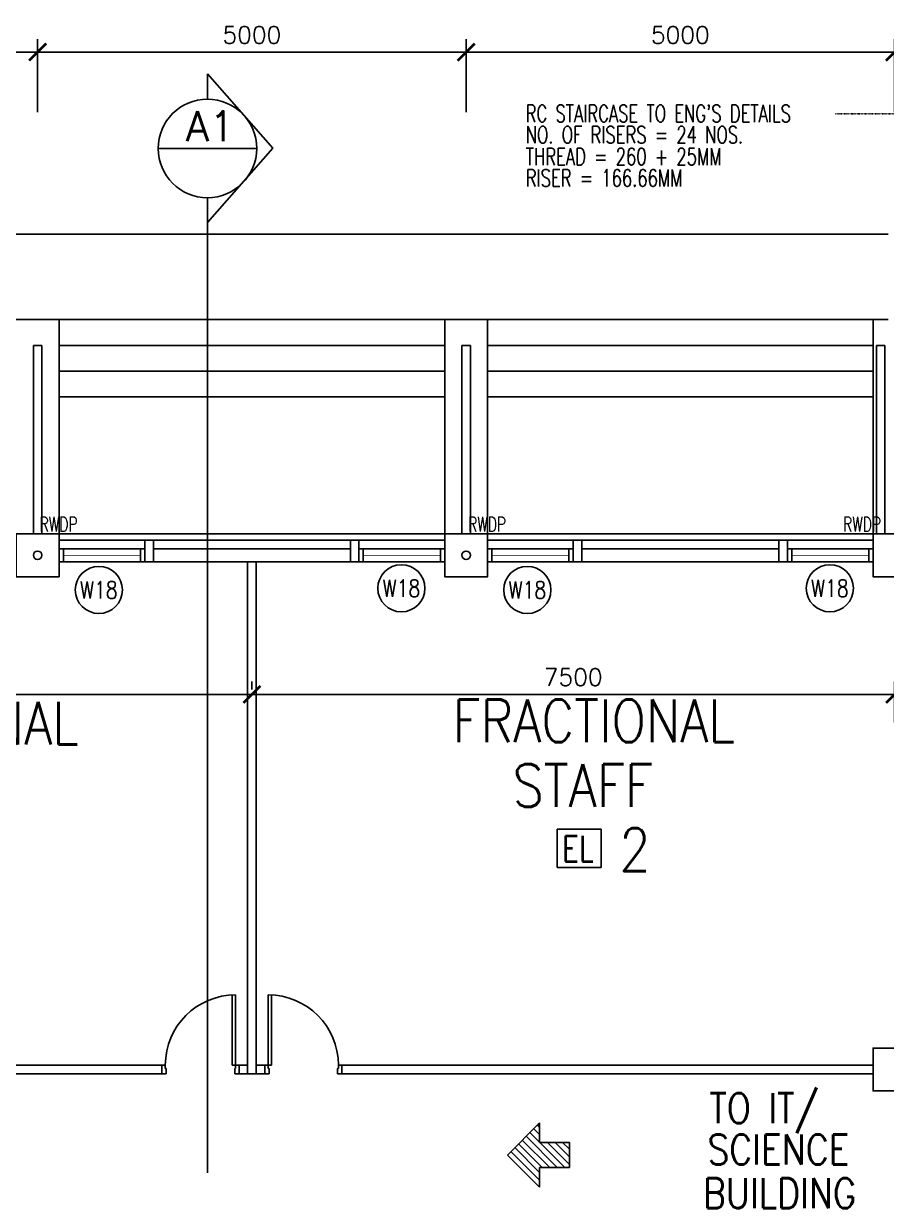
# Model space of a CAD drawing. Header units: feet. Extents: x 1613173 to 1750704, y -859418 to -757301.
# Drawn here: x 1660797 to 1670864, y -784045 to -770220 of the extents above; entities that cross this region are included whole.
import ezdxf
from ezdxf.enums import TextEntityAlignment as Align

# ---------------------------------------------------------------- set-up
doc = ezdxf.new("R2010")
doc.units = ezdxf.units.FT
doc.header["$LTSCALE"] = 13
doc.header["$MEASUREMENT"] = 0
doc.linetypes.add('DIVIDE', pattern=[1.25, 0.5, -0.25, 0, -0.25, 0, -0.25])
doc.layers.get('0').update_dxf_attribs({"linetype": 'CONTINUOUS'})
for name, color, linetype in [('-EL & K', 10, 'CONTINUOUS'), ('AR', 7, 'CONTINUOUS'), ('AR1', 7, 'CONTINUOUS'), ('COL', 3, 'CONTINUOUS'), ('DIM', 7, 'CONTINUOUS'), ('DR', 7, 'CONTINUOUS'), ('extension', 1, 'CONTINUOUS'), ('LINE', 7, 'CONTINUOUS'), ('partition', 7, 'CONTINUOUS'), ('RWDP', 145, 'CONTINUOUS'), ('T50', 4, 'CONTINUOUS'), ('WALL', 2, 'CONTINUOUS'), ('WIN', 5, 'CONTINUOUS'), ('WIN-T', 7, 'CONTINUOUS'), ('WP', 50, 'DIVIDE')]:
    doc.layers.add(name, color=color, linetype=linetype)
doc.styles.add('E', font='ROMANS.SHX', dxfattribs={"width": 0.9})
doc.styles.add('ROMANS', font='romans')
doc.styles.get("Standard").update_dxf_attribs({"font": 'ROMANS.SHX'})
doc.dimstyles.new('STANDARD$0', dxfattribs={"dimscale": 0, "dimtxt": 8, "dimasz": 6, "dimexe": 1, "dimexo": 1, "dimgap": 3, "dimtad": 1, "dimdec": 0, "dimlfac": -1, "dimrnd": 1, "dimzin": 0, "dimdsep": 46, "dimtxsty": 'Standard', "dimcen": 0, "dimclrd": 5, "dimclre": 250, "dimadec": 0, "dimazin": 0, "dimtfac": 1, "dimtdec": 4, "dimtofl": 0, "dimtmove": 0, "dimatfit": 3, "dimfxl": 1, "dimtolj": 1, "dimtzin": 0, "dimarcsym": 0})

# ---------------------------------------------------------------- blocks, each defined once
blk = doc.blocks.new('d900-1b1')
at = {"layer": 'DR'}
for p, q in [((40, 100), (40, 920)), ((80, 919), (80, 100)), ((0, 0), (0, 100)), ((0, 100), (40, 100)), ((50, 0), (0, 0)), ((80, 100), (40, 100)), ((40, 100), (40, 60)), ((40, 60), (50, 60)), ((50, 60), (50, 0)), ((860, 60), (850, 60)), ((850, 60), (850, 0)), ((850, 0), (900, 0)), ((860, 100), (860, 60)), ((900, 100), (860, 100)), ((900, 0), (900, 100))]:
    blk.add_line(p, q, dxfattribs=at)
blk.add_arc((40, 100), 820, 0, 90, dxfattribs=at)
blk = doc.blocks.new('_ARCHTICK')
at = {"color": 0, "linetype": 'ByBlock', "const_width": 0.15}
blk.add_lwpolyline([(-0.5, -0.5), (0.5, 0.5)], dxfattribs=at)
blk = doc.blocks.new('*D167')
at = {"layer": 'DIM', "color": 7, "lineweight": -2, "transparency": 16777216}
for p, q in [((1665960, -771252), (1665960, -770402)), ((1670960, -771252), (1670960, -770402)), ((1665810, -770552), (1671110, -770552))]:
    blk.add_line(p, q, dxfattribs=at)
at = {"layer": 'DIM', "color": 7, "lineweight": -2, "transparency": 16777216, "xscale": 200, "yscale": 200, "zscale": 200, "rotation": 180}
blk.add_blockref('_ARCHTICK', (1665960, -770552), dxfattribs=at)
at = {"layer": 'DIM', "color": 7, "lineweight": -2, "transparency": 16777216, "xscale": 200, "yscale": 200, "zscale": 200}
blk.add_blockref('_ARCHTICK', (1670960, -770552), dxfattribs=at)
at = {"layer": 'DIM', "color": 7, "transparency": 16777216, "insert": (1668460, -770352), "char_height": 200, "attachment_point": 5, "style": 'ROMANS'}
blk.add_mtext('\\A1;5000', dxfattribs=at)
blk = doc.blocks.new('*D168')
at = {"layer": 'DIM', "color": 7, "lineweight": -2, "transparency": 16777216}
for p, q in [((1660960, -771252), (1660960, -770402)), ((1665960, -771252), (1665960, -770402)), ((1666110, -770552), (1660810, -770552))]:
    blk.add_line(p, q, dxfattribs=at)
at = {"layer": 'DIM', "color": 7, "lineweight": -2, "transparency": 16777216, "xscale": 200, "yscale": 200, "zscale": 200}
for p, rotation in [((1660960, -770552), 179.9999999882513), ((1665960, -770552), 359.9999999882513)]:
    blk.add_blockref('_ARCHTICK', p, dxfattribs=dict(at, rotation=rotation))
at = {"layer": 'DIM', "color": 7, "transparency": 16777216, "insert": (1663460, -770352), "char_height": 200, "attachment_point": 5, "rotation": 360, "style": 'ROMANS'}
blk.add_mtext('\\A1;5000', dxfattribs=at)
blk = doc.blocks.new('*D170')
at = {"layer": 'DIM', "color": 7, "lineweight": -2, "transparency": 16777216}
for p, q in [((1655960, -771252), (1655960, -770402)), ((1660960, -771252), (1660960, -770402)), ((1655810, -770552), (1661110, -770552))]:
    blk.add_line(p, q, dxfattribs=at)
at = {"layer": 'DIM', "color": 7, "lineweight": -2, "transparency": 16777216, "xscale": 200, "yscale": 200, "zscale": 200, "rotation": 180}
blk.add_blockref('_ARCHTICK', (1655960, -770552), dxfattribs=at)
at = {"layer": 'DIM', "color": 7, "lineweight": -2, "transparency": 16777216, "xscale": 200, "yscale": 200, "zscale": 200}
blk.add_blockref('_ARCHTICK', (1660960, -770552), dxfattribs=at)
at = {"layer": 'DIM', "color": 7, "transparency": 16777216, "insert": (1658460, -770352), "char_height": 200, "attachment_point": 5, "style": 'ROMANS'}
blk.add_mtext('\\A1;5000', dxfattribs=at)
blk = doc.blocks.new('*D236')
at = {"layer": 'DIM', "color": 7, "lineweight": -2, "transparency": 16777216}
for p, q in [((1663460, -777992), (1663460, -777897)), ((1670960, -778376), (1670960, -777897)), ((1671110, -778047), (1663310, -778047))]:
    blk.add_line(p, q, dxfattribs=at)
at = {"layer": 'DIM', "color": 7, "lineweight": -2, "transparency": 16777216, "xscale": 200, "yscale": 200, "zscale": 200, "rotation": 180}
blk.add_blockref('_ARCHTICK', (1663460, -778047), dxfattribs=at)
at = {"layer": 'DIM', "color": 7, "lineweight": -2, "transparency": 16777216, "xscale": 200, "yscale": 200, "zscale": 200}
blk.add_blockref('_ARCHTICK', (1670960, -778047), dxfattribs=at)
at = {"layer": 'DIM', "color": 7, "transparency": 16777216, "insert": (1667210, -777847), "char_height": 200, "attachment_point": 5, "style": 'ROMANS'}
blk.add_mtext('\\A1;7500', dxfattribs=at)
blk = doc.blocks.new('*D237')
at = {"layer": 'DIM', "color": 7, "lineweight": -2, "transparency": 16777216}
for p, q in [((1655960, -777992), (1655960, -777897)), ((1663460, -777992), (1663460, -777897)), ((1663610, -778047), (1655810, -778047))]:
    blk.add_line(p, q, dxfattribs=at)
at = {"layer": 'DIM', "color": 7, "lineweight": -2, "transparency": 16777216, "xscale": 200, "yscale": 200, "zscale": 200, "rotation": 180}
blk.add_blockref('_ARCHTICK', (1655960, -778047), dxfattribs=at)
at = {"layer": 'DIM', "color": 7, "lineweight": -2, "transparency": 16777216, "xscale": 200, "yscale": 200, "zscale": 200}
blk.add_blockref('_ARCHTICK', (1663460, -778047), dxfattribs=at)
at = {"layer": 'DIM', "color": 7, "transparency": 16777216, "insert": (1659710, -777847), "char_height": 200, "attachment_point": 5, "style": 'ROMANS'}
blk.add_mtext('\\A1;7500', dxfattribs=at)

msp = doc.modelspace()

# ---------------------------------------------------------------- hatches: boundary and pattern name
at = {"layer": 'partition'}
h = msp.add_hatch(dxfattribs=at)
h.set_pattern_fill('ANSI31', color=0, scale=500, style=0)
h.set_pattern_definition([(135, (1004868.32, -1226354.64), (44.194174, 44.194174), [])])
h.paths.add_polyline_path([(1666818.2, -783568.3), (1667165.3, -783568.3), (1667165.3, -783277), (1666818.2, -783277), (1666818.2, -783046.2), (1666441.7, -783422.7), (1666818.2, -783799.1)])

# ---------------------------------------------------------------- linework, layer by layer
at = {"layer": '-EL & K', "color": 0}
for p, q in [((1667021.7, -780067.3), (1667021.7, -779620.2)), ((1667021.7, -779620.2), (1667535.6, -779620.2)), ((1667535.6, -779620.2), (1667535.6, -780067.3)), ((1667535.6, -780067.3), (1667021.7, -780067.3))]:
    msp.add_line(p, q, dxfattribs=at)
at = {"color": 0}
for p, q in [((1661210.2, -776249.1), (1665710.2, -776249.1)), ((1666210.2, -776249.1), (1670710.2, -776249.1)), ((1666818.2, -783046.2), (1666441.7, -783422.7)), ((1666818.2, -783277), (1666818.2, -783046.2)), ((1666818.2, -783277), (1667165.3, -783277)), ((1667165.3, -783277), (1667165.3, -783568.3)), ((1666818.2, -783799.1), (1666441.7, -783422.7)), ((1666818.2, -783568.3), (1667165.3, -783568.3)), ((1666818.2, -783568.3), (1666818.2, -783799.1))]:
    msp.add_line(p, q, dxfattribs=at)
at = {"layer": 'AR', "color": 0}
for p, q in [((1662941.4, -770806.1), (1663703.7, -771673.6)), ((1662941.4, -771101.2), (1662941.4, -770806.1)), ((1662941.4, -772541.1), (1663703.7, -771673.6)), ((1663516.4, -771676.2), (1662366.4, -771676.2)), ((1662941.4, -772251.2), (1662941.4, -772541.1)), ((1662941.4, -783630.2), (1662941.4, -772541.1))]:
    msp.add_line(p, q, dxfattribs=at)
msp.add_circle((1662941.4, -771676.2), 575, dxfattribs=at)
at = {"layer": 'COL', "color": 0}
msp.add_line((1671210.2, -776174.1), (1670710.2, -776174.1), dxfattribs=at)
for points in [[(1660710.2, -776174.1), (1661210.2, -776174.1), (1661210.2, -776674.1), (1660710.2, -776674.1)], [(1665710.2, -776174.1), (1666210.2, -776174.1), (1666210.2, -776674.1), (1665710.2, -776674.1)], [(1670710.2, -776174.1), (1671210.2, -776174.1), (1671210.2, -776674.1), (1670710.2, -776674.1)], [(1671210.2, -782174.1), (1670710.2, -782174.1), (1670710.2, -782674.1), (1671210.2, -782674.1)]]:
    msp.add_lwpolyline(points, close=True, dxfattribs=at)
at = {"layer": 'extension', "color": 0}
for p, q in [((1670885.2, -772675.6), (1655710.2, -772675.6)), ((1670885.2, -773674.1), (1655710.2, -773674.1)), ((1661210.2, -773674.1), (1661210.2, -776174.1)), ((1665710.2, -773674.1), (1665710.2, -776174.1)), ((1666210.2, -773674.1), (1666210.2, -776174.1)), ((1670710.2, -773674.1), (1670710.2, -776174.1)), ((1660910.2, -773974.1), (1660910.2, -776174.1)), ((1660910.2, -773974.1), (1661010.2, -773974.1)), ((1661010.2, -773974.1), (1661010.2, -776174.1)), ((1665710.2, -773974.1), (1661210.2, -773974.1)), ((1665910.2, -773974.1), (1666010.2, -773974.1)), ((1665910.2, -773974.1), (1665910.2, -776174.1)), ((1666010.2, -773974.1), (1666010.2, -776174.1)), ((1670710.2, -773974.1), (1666210.2, -773974.1)), ((1670747.7, -773974.1), (1670847.7, -773974.1)), ((1670747.7, -773974.1), (1670747.7, -776174.1)), ((1670847.7, -773974.1), (1670847.7, -776174.1)), ((1665710.2, -774274.1), (1661210.2, -774274.1)), ((1670710.2, -774274.1), (1666210.2, -774274.1)), ((1665710.2, -774574.1), (1661210.2, -774574.1)), ((1670710.2, -774574.1), (1666210.2, -774574.1))]:
    msp.add_line(p, q, dxfattribs=at)
at = {"layer": 'LINE', "color": 0}
msp.add_line((1656210.2, -776174.1), (1670747.7, -776174.1), dxfattribs=at)
at = {"layer": 'partition', "color": 0}
for p, q in [((1663410.2, -776499.1), (1663410.2, -782474.1)), ((1663410.2, -776499.1), (1663510.2, -776499.1)), ((1663510.2, -776499.1), (1663510.2, -782474.1)), ((1657010.2, -782374.1), (1662410.2, -782374.1)), ((1663410.2, -782374.1), (1663310.2, -782374.1)), ((1663410.2, -782374.1), (1663310.2, -782374.1)), ((1663410.2, -782374.1), (1663310.2, -782374.1)), ((1663410.2, -782374.1), (1663310.2, -782374.1)), ((1663410.2, -782374.1), (1663310.2, -782374.1)), ((1663410.2, -782374.1), (1663310.2, -782374.1)), ((1663510.2, -782374.1), (1663610.2, -782374.1)), ((1663510.2, -782374.1), (1663610.2, -782374.1)), ((1663510.2, -782374.1), (1663610.2, -782374.1)), ((1663510.2, -782374.1), (1663610.2, -782374.1)), ((1663510.2, -782374.1), (1663610.2, -782374.1)), ((1663510.2, -782374.1), (1663610.2, -782374.1)), ((1664470.2, -782374.1), (1670710.2, -782374.1)), ((1657010.2, -782474.1), (1662410.2, -782474.1)), ((1663310.2, -782474.1), (1663610.2, -782474.1)), ((1664460.2, -782474.1), (1670710.2, -782474.1))]:
    msp.add_line(p, q, dxfattribs=at)
at = {"layer": 'RWDP', "color": 0}
for centre in [(1660960.2, -776424.1), (1665960.2, -776424.1)]:
    msp.add_circle(centre, 50, dxfattribs=at)
at = {"layer": 'WALL', "color": 0}
for points in [[(1662310.2, -776249.1), (1662310.2, -776499.1), (1662210.2, -776499.1), (1662210.2, -776249.1)], [(1664710.2, -776249.1), (1664710.2, -776499.1), (1664610.2, -776499.1), (1664610.2, -776249.1)], [(1667310.2, -776249.1), (1667310.2, -776499.1), (1667210.2, -776499.1), (1667210.2, -776249.1)], [(1669710.2, -776249.1), (1669710.2, -776499.1), (1669610.2, -776499.1), (1669610.2, -776249.1)]]:
    msp.add_lwpolyline(points, close=True, dxfattribs=at)
at = {"layer": 'WIN', "color": 0}
for p, q in [((1661210.2, -776349.1), (1662210.2, -776349.1)), ((1661260.2, -776349.1), (1661260.2, -776499.1)), ((1662160.2, -776349.1), (1662160.2, -776499.1)), ((1662310.2, -776349.1), (1664610.2, -776349.1)), ((1664710.2, -776349.1), (1665710.2, -776349.1)), ((1664760.2, -776349.1), (1664760.2, -776499.1)), ((1665660.2, -776349.1), (1665660.2, -776499.1)), ((1666210.2, -776349.1), (1667210.2, -776349.1)), ((1666260.2, -776349.1), (1666260.2, -776499.1)), ((1667160.2, -776349.1), (1667160.2, -776499.1)), ((1667310.2, -776349.1), (1669610.2, -776349.1)), ((1669710.2, -776349.1), (1670710.2, -776349.1)), ((1669760.2, -776349.1), (1669760.2, -776499.1)), ((1670660.2, -776349.1), (1670660.2, -776499.1)), ((1661210.2, -776499.1), (1662210.2, -776499.1)), ((1662310.2, -776499.1), (1664610.2, -776499.1)), ((1664710.2, -776499.1), (1665710.2, -776499.1)), ((1666210.2, -776499.1), (1667210.2, -776499.1)), ((1667310.2, -776499.1), (1669610.2, -776499.1)), ((1669710.2, -776499.1), (1670710.2, -776499.1))]:
    msp.add_line(p, q, dxfattribs=at)
at = {"layer": 'WIN', "color": 0, "const_width": 10, "flags": 128}
for points in [[(1662160.2, -776424.1), (1661260.2, -776424.1)], [(1664760.2, -776424.1), (1665660.2, -776424.1)], [(1667160.2, -776424.1), (1666260.2, -776424.1)], [(1669760.2, -776424.1), (1670660.2, -776424.1)]]:
    msp.add_lwpolyline(points, dxfattribs=at)
at = {"layer": 'WIN-T', "color": 0}
for centre in [(1661674.4, -776828.5), (1665205.3, -776808.9), (1666674.4, -776828.5), (1670205.3, -776808.9)]:
    msp.add_circle(centre, 275, dxfattribs=at)
at = {"layer": 'WP', "color": 0}
msp.add_line((1670272.9, -771271.6), (1671517, -771271.6), dxfattribs=at)

# ---------------------------------------------------------------- block references
at = {"layer": 'DR', "color": 0, "xscale": -1}
msp.add_blockref('d900-1b1', (1663310.2, -782474.1), dxfattribs=at)
at = {"layer": 'DR', "color": 0}
msp.add_blockref('d900-1b1', (1663610.2, -782474.1), dxfattribs=at)

# ---------------------------------------------------------------- texts
at = {"layer": '-EL & K', "color": 0, "style": 'E', "width": 0.8}
msp.add_text('EL', height=300, dxfattribs=at).set_placement((1667080.4, -779997.3))
at = {"layer": 'AR1', "color": 0, "style": 'ROMANS'}
msp.add_text('A1', height=350, dxfattribs=at).set_placement((1662690.5, -771592.6))
at = {"layer": 'RWDP', "color": 0, "style": 'ROMANS', "width": 0.7}
for p in [(1660982.5, -776147.1, 0), (1665982.5, -776147.1, 0), (1670358.6, -776147.1, 0)]:
    msp.add_text('RWDP', height=170, dxfattribs=at).set_placement(p)
at = {"layer": 'T50', "color": 0, "style": 'ROMANS', "width": 0.85}
for s, height, p in [('FRACTIONAL ', 500, (1658144.3, -778633.2)), ('FRACTIONAL ', 500, (1665800.6, -778605.8)), ('STAFF', 500, (1666502, -779360)), ('2', 500, (1667747.8, -780108.6)), ('TO IT/ ', 350, (1668799.2, -783050.6)), ('SCIENCE ', 350, (1668777.1, -783533.5)), ('BUILDING', 350, (1668724.8, -784044.8))]:
    msp.add_text(s, height=height, dxfattribs=at).set_placement(p)
at = {"layer": 'WIN-T', "color": 0, "style": 'ROMANS', "width": 0.8}
for p in [(1661674.4, -776828.5), (1665205.3, -776808.9), (1666674.4, -776828.5), (1670205.3, -776808.9)]:
    msp.add_text('W18', height=200, dxfattribs=at).set_placement(p, align=Align.MIDDLE_CENTER)
at = {"layer": 'WP', "color": 0, "style": 'ROMANS', "width": 0.7}
for s, p in [("RC STAIRCASE TO ENG'S DETAILS", (1666655.9, -771368.3)), ('NO. OF RISERS = 24 NOS.', (1666656.4, -771616.6)), ('THREAD = 260 + 25MM', (1666656.4, -771871.2)), ('RISER = 166.66MM', (1666656.4, -772121.1))]:
    msp.add_text(s, height=200, dxfattribs=at).set_placement(p)

# ---------------------------------------------------------------- dimensions: what is measured, and where the dimension line sits
at = {"layer": 'DIM', "color": 0}
for p1, p2, distance, picture, middle in [((1655960.2, -771402.3), (1660960.2, -771402.3), 850.6, '*D170', (1658460.2, -770351.7)), ((1665960.2, -771402.3), (1660960.2, -771402.3), -850.6, '*D168', (1663460.2, -770351.7)), ((1665960.2, -771402.3), (1670960.2, -771402.3), 850.6, '*D167', (1668460.2, -770351.7))]:
    dim = msp.add_aligned_dim(p1=p1, p2=p2, distance=distance, dimstyle='STANDARD$0', override={"dimscale": 100, "dimtxt": 2, "dimasz": 2, "dimexe": 1.5, "dimexo": 1.5, "dimgap": 1, "dimtxsty": 'ROMANS', "dimblk": 'ARCHTICK', "dimdle": 1.5, "dimclrd": 7, "dimclre": 7, "dimclrt": 7, "dimtdec": 0, "dimtmove": 2}, dxfattribs=at)
    dim.commit()
    dim.dimension.update_dxf_attribs({"geometry": picture, "text_midpoint": middle})
for base, p1, p2, picture, middle in [((1655960.2, -778047.2), (1663460.2, -778142.1), (1655960.2, -778142.1), '*D237', (1659710.2, -777847.2)), ((1663460.2, -778047.2), (1670960.2, -778526.4), (1663460.2, -778142.1), '*D236', (1667210.2, -777847.2))]:
    dim = msp.add_linear_dim(base=base, p1=p1, p2=p2, dimstyle='STANDARD$0', override={"dimscale": 100, "dimtxt": 2, "dimasz": 2, "dimexe": 1.5, "dimexo": 1.5, "dimgap": 1, "dimtxsty": 'ROMANS', "dimblk": 'ARCHTICK', "dimdle": 1.5, "dimclrd": 7, "dimclre": 7, "dimclrt": 7, "dimtdec": 0, "dimtmove": 2}, dxfattribs=at)
    dim.commit()
    dim.dimension.update_dxf_attribs({"geometry": picture, "text_midpoint": middle})

doc.saveas('drawing.dxf')
